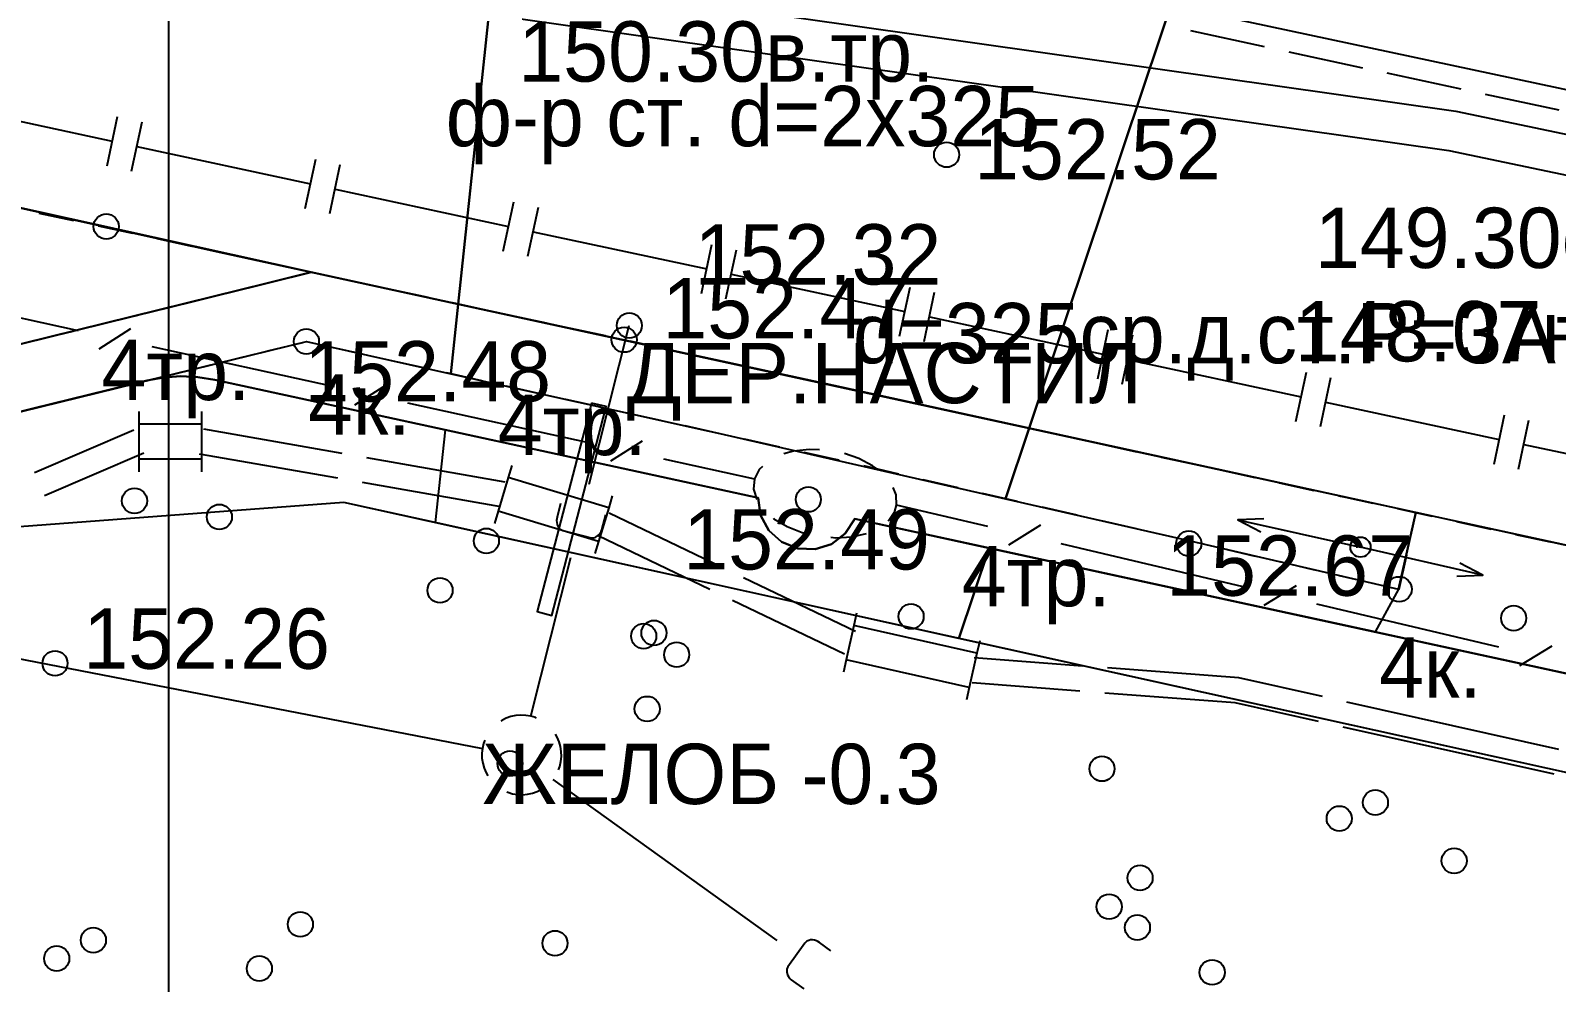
# Model space of a CAD drawing. Header units: metres. Extents: x -2743 to 126, y 13412 to 13916.
# Drawn here: x -1826.9 to -1796.54, y 13606.29 to 13625.23 of the extents above; entities that cross this region are included whole.
import ezdxf

# ---------------------------------------------------------------- set-up
doc = ezdxf.new("R2010")
doc.units = ezdxf.units.M
for name, color, linetype in [('link-улица Берзарина_Граница работ$0$ГП_Граница проектирования', 7, 'Continuous'), ('link-улица Берзарина_Покрытия — Новые$0$ДВ_ПП_Газон_Р', 7, 'Continuous'), ('link-улица Берзарина_Покрытия — Новые$0$ДВ_ПП_Тип2_Р_покрытия_ПЧ_Местные', 7, 'Continuous'), ('link-улица Берзарина_Покрытия — Новые$0$ДВ_ПП_Тип6_У_ТР_3м за счет Газона', 7, 'Continuous'), ('link_улица Берзарина_борта$0$_разметка сущ.', 7, 'Continuous'), ('link_улица Берзарина_борта$0$ДВ_ГП_П_Борт_БР100.30.15', 7, 'Continuous'), ('link_улица Берзарина_борта$0$ДВ_ГП_П_Борт_Пониженный_бетонный', 7, 'Continuous'), ('link_улица Берзарина_борта$0$Повышенный борта на местах высадки пассажиров НГПТ', 7, 'Continuous'), ('link_улица Берзарина_Люки$0$СЕТИ', 7, 'Continuous'), ('output[1-12]_3_ДЖКХ-24_03233pp$0$Водосток проектный', 7, 'Continuous'), ('output[1-12]_3_ДЖКХ-24_03233tp$0$Береговая линия', 7, 'Continuous'), ('output[1-12]_3_ДЖКХ-24_03233tp$0$Горизонтали', 7, 'Continuous'), ('output[1-12]_3_ДЖКХ-24_03233tp$0$Граница улицы', 7, 'Continuous'), ('output[1-12]_3_ДЖКХ-24_03233tp$0$Колодцы', 7, 'Continuous'), ('output[1-12]_3_ДЖКХ-24_03233tp$0$ЛЭП', 7, 'Continuous'), ('output[1-12]_3_ДЖКХ-24_03233tp$0$Отдельно стоящее дерево', 7, 'Continuous'), ('output[1-12]_3_ДЖКХ-24_03233tp$0$Светофоры', 7, 'Continuous'), ('output[1-12]_3_ДЖКХ-24_03233tp$0$Топографические объекты', 7, 'Continuous'), ('output[1-12]_3_ДЖКХ-24_03233tp$0$Фонари', 7, 'Continuous'), ('output[1-12]_3_ДЖКХ-24_03233up$0$Водопровод', 7, 'Continuous'), ('output[1-12]_3_ДЖКХ-24_03233up$0$Газопровод', 7, 'Continuous'), ('output[1-12]_3_ДЖКХ-24_03233up$0$Кабель связи', 7, 'Continuous'), ('output[1-12]_3_ДЖКХ-24_03233up$0$Кабель электрический', 7, 'Continuous'), ('output[1-12]_3_ДЖКХ-24_03233up$0$Канализация самотёчная', 7, 'Continuous'), ('output[1-12]_3_ДЖКХ-24_03233up$0$Теплосеть', 7, 'Continuous'), ('output[23]_brd$0$Рамки', 7, 'Continuous')]:
    doc.layers.add(name, color=color, linetype=linetype)

msp = doc.modelspace()

# ---------------------------------------------------------------- linework, layer by layer
at = {"layer": 'link-улица Берзарина_Граница работ$0$ГП_Граница проектирования'}
msp.add_lwpolyline([(-1748.428, 13592.966), (-1755.307, 13593.812), (-1761.248, 13595.125), (-1759.643, 13602.356), (-1820.672, 13615.843), (-1829.782, 13615.154), (-1829.611, 13614.169), (-1831.187, 13613.895), (-1831.358, 13614.88), (-1852.158, 13619.813)], dxfattribs=at)
at = {"layer": 'link-улица Берзарина_Покрытия — Новые$0$ДВ_ПП_Газон_Р'}
for points in [[(-1829.181, 13617.139), (-1824.587, 13618.265), (-1824.252, 13618.327), (-1823.913, 13618.351), (-1823.573, 13618.336), (-1823.236, 13618.283), (-1818.654, 13617.287), (-1812.426, 13615.933), (-1812.376, 13615.586), (-1812.376, 13615.586), (-1812.215, 13615.286), (-1811.963, 13615.057), (-1811.639, 13614.924), (-1811.289, 13614.91), (-1810.965, 13615.014), (-1810.694, 13615.22), (-1810.505, 13615.515), (-1807.83, 13614.933), (-1808.431, 13613.137), (-1818.849, 13615.44), (-1820.672, 13615.843), (-1829.782, 13615.154)], [(-1818.654, 13617.287), (-1818.849, 13615.44)]]:
    msp.add_lwpolyline(points, dxfattribs=at)
msp.add_lwpolyline([(-1755.619, 13602.648), (-1755.477, 13602.33), (-1755.29, 13601.689), (-1755.118, 13601.009), (-1754.99, 13600.195), (-1755.12, 13597.414), (-1755.233, 13595.012), (-1755.273, 13594.166), (-1755.307, 13593.812), (-1761.248, 13595.125), (-1759.643, 13602.356), (-1765.759, 13603.707), (-1780.753, 13607.021), (-1793.32, 13609.798), (-1808.431, 13613.137), (-1807.83, 13614.933), (-1792.75, 13611.655), (-1792.495, 13611.599), (-1780.292, 13608.996), (-1765.254, 13605.788), (-1756.246, 13603.866), (-1755.899, 13603.275), (-1755.619, 13602.648)], close=True, dxfattribs=at)
at = {"layer": 'link-улица Берзарина_Покрытия — Новые$0$ДВ_ПП_Тип2_Р_покрытия_ПЧ_Местные'}
for points in [[(-1817.293, 13630.195), (-1826.574, 13632.145), (-1834.009, 13633.719), (-1842.273, 13635.54), (-1845.932, 13636.62), (-1846.481, 13626.002), (-1842.971, 13625.223), (-1841.018, 13624.79), (-1837.113, 13623.926), (-1833.207, 13623.061), (-1830.677, 13622.493), (-1825.396, 13621.331), (-1823.446, 13620.888), (-1823.209, 13620.835), (-1818.391, 13619.788), (-1817.293, 13630.195)], [(-1803.667, 13627.374), (-1805.991, 13627.832), (-1815.448, 13629.808), (-1817.293, 13630.195), (-1818.391, 13619.788), (-1807.032, 13617.318), (-1803.667, 13627.374)], [(-1788.295, 13626.156), (-1789.216, 13626.116), (-1792.839, 13626.138), (-1797.228, 13626.407), (-1801.067, 13626.861), (-1803.667, 13627.374), (-1807.032, 13617.318), (-1803.598, 13616.572), (-1799.688, 13615.722), (-1792.394, 13614.136), (-1792.013, 13614.054), (-1788.295, 13626.156)]]:
    msp.add_lwpolyline(points, close=True, dxfattribs=at)
at = {"layer": 'link-улица Берзарина_Покрытия — Новые$0$ДВ_ПП_Тип6_У_ТР_3м за счет Газона'}
for points in [[(-1830.677, 13622.493), (-1830.655, 13620.171), (-1830.312, 13618.201), (-1822.195, 13620.205), (-1821.317, 13620.422), (-1830.677, 13622.493)], [(-1821.413, 13619.043), (-1818.537, 13618.403), (-1818.391, 13619.787), (-1821.317, 13620.422), (-1822.195, 13620.205), (-1830.312, 13618.201), (-1830.089, 13616.917), (-1821.413, 13619.043)], [(-1807.032, 13617.318), (-1810.77, 13618.134), (-1812.875, 13618.591), (-1818.391, 13619.787), (-1818.537, 13618.403), (-1813.398, 13617.26), (-1813.19, 13617.214), (-1807.502, 13615.913), (-1807.032, 13617.318)], [(-1799.683, 13614.117), (-1800.153, 13613.264), (-1807.83, 13614.933), (-1810.505, 13615.515), (-1810.694, 13615.22), (-1810.965, 13615.014), (-1811.289, 13614.91), (-1811.639, 13614.924), (-1811.963, 13615.057), (-1812.215, 13615.286), (-1812.376, 13615.586), (-1812.426, 13615.933), (-1818.654, 13617.287), (-1823.236, 13618.283), (-1823.573, 13618.336), (-1823.913, 13618.351), (-1824.252, 13618.327), (-1824.587, 13618.265), (-1821.413, 13619.043), (-1818.537, 13618.403), (-1813.19, 13617.214), (-1807.502, 13615.913), (-1803.72, 13615.048), (-1799.683, 13614.117)], [(-1807.032, 13617.318), (-1807.502, 13615.913), (-1803.72, 13615.048), (-1799.683, 13614.117), (-1799.339, 13615.638), (-1807.032, 13617.318)], [(-1795.496, 13614.799), (-1799.339, 13615.638), (-1799.683, 13614.117), (-1800.153, 13613.264), (-1793.152, 13611.742), (-1792.456, 13614.149), (-1795.496, 13614.799)]]:
    msp.add_lwpolyline(points, close=True, dxfattribs=at)
at = {"layer": 'link_улица Берзарина_борта$0$_разметка сущ.'}
msp.add_circle((-1825.396, 13621.331), 0.25, dxfattribs=at)
at = {"layer": 'link_улица Берзарина_борта$0$ДВ_ГП_П_Борт_БР100.30.15'}
msp.add_lwpolyline([(-1823.446, 13620.888), (-1823.209, 13620.835), (-1803.598, 13616.572), (-1799.688, 13615.722), (-1791.969, 13614.043), (-1759.36, 13607.087)], dxfattribs=at)
at = {"layer": 'link_улица Берзарина_борта$0$ДВ_ГП_П_Борт_Пониженный_бетонный'}
msp.add_lwpolyline([(-1755.116, 13603.625), (-1792.495, 13611.599), (-1810.505, 13615.515), (-1810.694, 13615.22), (-1810.965, 13615.014), (-1811.289, 13614.91), (-1811.639, 13614.924), (-1811.963, 13615.057), (-1812.215, 13615.286), (-1812.376, 13615.586), (-1812.426, 13615.933), (-1823.236, 13618.283), (-1823.573, 13618.336), (-1823.913, 13618.351), (-1824.252, 13618.327), (-1824.587, 13618.265), (-1829.181, 13617.139), (-1829.526, 13616.981), (-1829.78, 13616.715), (-1829.922, 13616.376), (-1829.929, 13615.996), (-1829.782, 13615.154)], dxfattribs=at)
at = {"layer": 'link_улица Берзарина_борта$0$Повышенный борта на местах высадки пассажиров НГПТ'}
msp.add_lwpolyline([(-1842.971, 13625.223), (-1842.461, 13625.11), (-1832.221, 13622.836), (-1823.446, 13620.888)], dxfattribs=at)
at = {"layer": 'link_улица Берзарина_Люки$0$СЕТИ'}
msp.add_circle((-1811.427, 13615.901), 0.25, dxfattribs=at)
at = {"layer": 'output[1-12]_3_ДЖКХ-24_03233pp$0$Водосток проектный'}
for points in [[(-1815.787, 13616.202), (-1814.989, 13619.362)], [(-1816.359, 13615.82), (-1816.427, 13615.55), (-1816.434, 13615.512), (-1816.435, 13615.481), (-1816.434, 13615.439), (-1816.425, 13615.399), (-1816.412, 13615.367), (-1816.389, 13615.335), (-1816.363, 13615.307), (-1816.338, 13615.294), (-1816.312, 13615.283), (-1815.745, 13615.139), (-1815.72, 13615.138), (-1815.698, 13615.139), (-1815.67, 13615.146), (-1815.648, 13615.158), (-1815.62, 13615.174), (-1815.594, 13615.194), (-1815.573, 13615.221), (-1815.546, 13615.262), (-1815.533, 13615.296), (-1815.457, 13615.597)], [(-1816.951, 13611.588), (-1816.154, 13614.747)], [(-1830.674, 13613.417), (-1817.912, 13610.948)], [(-1816.835, 13611.549), (-1816.856, 13611.559), (-1816.951, 13611.588), (-1817.049, 13611.604), (-1817.149, 13611.608), (-1817.248, 13611.6), (-1817.345, 13611.579), (-1817.439, 13611.546), (-1817.528, 13611.502), (-1817.547, 13611.489)], [(-1817.864, 13611.113), (-1817.889, 13611.045), (-1817.912, 13610.948), (-1817.922, 13610.849), (-1817.92, 13610.75), (-1817.905, 13610.652), (-1817.878, 13610.556), (-1817.84, 13610.464), (-1817.803, 13610.401)], [(-1816.343, 13610.884), (-1816.357, 13610.982), (-1816.384, 13611.078), (-1816.423, 13611.17), (-1816.459, 13611.233)], [(-1816.399, 13610.521), (-1816.373, 13610.589), (-1816.351, 13610.686), (-1816.341, 13610.785), (-1816.343, 13610.884)], [(-1817.428, 13610.084), (-1817.406, 13610.075), (-1817.311, 13610.046), (-1817.213, 13610.03), (-1817.114, 13610.026), (-1817.015, 13610.034), (-1816.918, 13610.055), (-1816.824, 13610.088), (-1816.735, 13610.132), (-1816.715, 13610.145)], [(-1816.511, 13610.326), (-1812.051, 13607.123)], [(-1810.979, 13606.921), (-1811.204, 13607.083), (-1811.237, 13607.104), (-1811.265, 13607.115), (-1811.306, 13607.13), (-1811.346, 13607.137), (-1811.381, 13607.136), (-1811.418, 13607.126), (-1811.454, 13607.112), (-1811.476, 13607.094), (-1811.495, 13607.074), (-1811.837, 13606.599), (-1811.848, 13606.576), (-1811.854, 13606.555), (-1811.858, 13606.527), (-1811.855, 13606.502), (-1811.85, 13606.47), (-1811.842, 13606.439), (-1811.824, 13606.409), (-1811.796, 13606.369), (-1811.768, 13606.344), (-1811.517, 13606.163)]]:
    msp.add_lwpolyline(points, dxfattribs=at)
for centre in [(-1814.989, 13619.362), (-1817.363, 13610.647)]:
    msp.add_circle(centre, 0.25, dxfattribs=at)
at = {"layer": 'output[1-12]_3_ДЖКХ-24_03233tp$0$Береговая линия'}
msp.add_lwpolyline([(-1815.742, 13617.819), (-1815.764, 13617.735), (-1816.824, 13613.668), (-1816.533, 13613.593), (-1815.471, 13617.67), (-1815.45, 13617.75), (-1815.742, 13617.819)], dxfattribs=at)
at = {"layer": 'output[1-12]_3_ДЖКХ-24_03233tp$0$Горизонтали'}
for centre in [(-1808.676, 13622.76), (-1821.413, 13619.043), (-1815.092, 13619.078), (-1799.672, 13614.114), (-1826.415, 13612.64)]:
    msp.add_circle(centre, 0.25, dxfattribs=at)
at = {"layer": 'output[1-12]_3_ДЖКХ-24_03233tp$0$Граница улицы'}
for points in [[(-1826.735, 13621.599), (-1826.048, 13621.45)], [(-1825.559, 13621.344), (-1824.873, 13621.196)], [(-1824.384, 13621.09), (-1823.697, 13620.941)], [(-1823.209, 13620.835), (-1822.522, 13620.687)], [(-1822.033, 13620.581), (-1821.347, 13620.432)], [(-1820.858, 13620.326), (-1820.171, 13620.178)], [(-1819.683, 13620.072), (-1818.996, 13619.923)], [(-1818.507, 13619.817), (-1817.821, 13619.669)], [(-1817.332, 13619.563), (-1816.645, 13619.414)], [(-1816.157, 13619.308), (-1815.47, 13619.16)], [(-1814.981, 13619.054), (-1814.295, 13618.904)], [(-1813.806, 13618.797), (-1813.12, 13618.647)], [(-1812.631, 13618.541), (-1811.945, 13618.391)], [(-1811.457, 13618.284), (-1810.77, 13618.134)], [(-1810.282, 13618.028), (-1809.595, 13617.878)], [(-1809.107, 13617.771), (-1808.42, 13617.621)], [(-1807.932, 13617.514), (-1807.245, 13617.365)], [(-1806.757, 13617.258), (-1806.07, 13617.108)], [(-1805.582, 13617.001), (-1804.896, 13616.851)], [(-1804.407, 13616.745), (-1803.721, 13616.595)], [(-1803.232, 13616.488), (-1802.546, 13616.338)], [(-1802.057, 13616.232), (-1801.371, 13616.082)], [(-1800.882, 13615.975), (-1800.743, 13615.945), (-1800.196, 13615.825)], [(-1799.707, 13615.718), (-1799.021, 13615.569)], [(-1798.533, 13615.462), (-1797.846, 13615.312)], [(-1797.358, 13615.205), (-1796.671, 13615.055)]]:
    msp.add_lwpolyline(points, dxfattribs=at)
at = {"layer": 'output[1-12]_3_ДЖКХ-24_03233tp$0$Колодцы'}
msp.add_circle((-1811.427, 13615.901), 0.25, dxfattribs=at)
at = {"layer": 'output[1-12]_3_ДЖКХ-24_03233tp$0$ЛЭП'}
for points in [[(-1802.367, 13615.515), (-1802.883, 13615.492), (-1802.423, 13615.253)], [(-1802.883, 13615.492), (-1800.442, 13614.952)], [(-1798.005, 13614.392), (-1800.442, 13614.952)], [(-1798.522, 13614.373), (-1798.005, 13614.392), (-1798.464, 13614.635)]]:
    msp.add_lwpolyline(points, dxfattribs=at)
at = {"layer": 'output[1-12]_3_ДЖКХ-24_03233tp$0$Отдельно стоящее дерево'}
for centre in [(-1824.833, 13615.873), (-1823.145, 13615.553), (-1823.145, 13615.553), (-1817.833, 13615.075), (-1818.754, 13614.092), (-1818.754, 13614.092), (-1809.383, 13613.573), (-1809.383, 13613.573), (-1797.395, 13613.538), (-1814.499, 13613.245), (-1814.702, 13613.181), (-1814.047, 13612.812), (-1814.633, 13611.733), (-1805.585, 13610.543), (-1805.585, 13610.543), (-1805.585, 13610.542), (-1800.145, 13609.87), (-1800.865, 13609.551), (-1798.578, 13608.711), (-1804.827, 13608.371), (-1805.443, 13607.798), (-1821.533, 13607.447), (-1804.88, 13607.383), (-1825.651, 13607.131), (-1816.468, 13607.069), (-1826.381, 13606.766), (-1822.349, 13606.567), (-1803.394, 13606.491)]:
    msp.add_circle(centre, 0.25, dxfattribs=at)
at = {"layer": 'output[1-12]_3_ДЖКХ-24_03233tp$0$Светофоры'}
msp.add_circle((-1803.857, 13615.023), 0.25, dxfattribs=at)
at = {"layer": 'output[1-12]_3_ДЖКХ-24_03233tp$0$Топографические объекты'}
for points in [[(-1822.995, 13620.008), (-1822.195, 13620.205)], [(-1821.709, 13620.325), (-1821.309, 13620.424)], [(-1824.282, 13619.69), (-1823.481, 13619.888)], [(-1825.568, 13619.372), (-1824.767, 13619.57)], [(-1826.854, 13619.055), (-1826.053, 13619.252)], [(-1822.18, 13618.855), (-1821.486, 13619.025)], [(-1820.999, 13618.951), (-1820.301, 13618.796)], [(-1823.359, 13618.566), (-1822.666, 13618.736)], [(-1819.813, 13618.687), (-1819.116, 13618.532)], [(-1824.539, 13618.277), (-1823.845, 13618.447)], [(-1818.628, 13618.424), (-1817.931, 13618.268)], [(-1825.718, 13617.988), (-1825.024, 13618.158)], [(-1817.443, 13618.16), (-1816.745, 13618.005)], [(-1826.897, 13617.699), (-1826.204, 13617.869)], [(-1816.257, 13617.896), (-1815.56, 13617.741)], [(-1815.072, 13617.633), (-1814.375, 13617.477)], [(-1813.887, 13617.369), (-1813.19, 13617.214)], [(-1812.701, 13617.105), (-1812.004, 13616.95)], [(-1811.516, 13616.842), (-1810.92, 13616.709), (-1810.819, 13616.686)], [(-1810.332, 13616.573), (-1809.636, 13616.413)], [(-1809.149, 13616.3), (-1808.453, 13616.14)], [(-1807.966, 13616.027), (-1807.27, 13615.867)], [(-1806.782, 13615.754), (-1806.086, 13615.594)], [(-1799.415, 13615.289), (-1799.339, 13615.638)], [(-1805.599, 13615.481), (-1804.903, 13615.321)], [(-1804.416, 13615.208), (-1803.72, 13615.048)], [(-1803.233, 13614.935), (-1802.537, 13614.775)], [(-1799.683, 13614.117), (-1799.672, 13614.114), (-1799.522, 13614.801)], [(-1802.05, 13614.663), (-1801.354, 13614.502)], [(-1800.866, 13614.39), (-1800.17, 13614.229)]]:
    msp.add_lwpolyline(points, dxfattribs=at)
at = {"layer": 'output[1-12]_3_ДЖКХ-24_03233tp$0$Фонари'}
msp.add_circle((-1800.442, 13614.952), 0.2, dxfattribs=at)
at = {"layer": 'output[1-12]_3_ДЖКХ-24_03233up$0$Водопровод'}
for points in [[(-1825.808, 13627.509), (-1798.547, 13623.629)], [(-1825.933, 13626.719), (-1798.685, 13622.841)], [(-1798.547, 13623.629), (-1777.419, 13619.202)], [(-1798.685, 13622.841), (-1777.574, 13618.417)]]:
    msp.add_lwpolyline(points, dxfattribs=at)
at = {"layer": 'output[1-12]_3_ДЖКХ-24_03233up$0$Газопровод'}
for points in [[(-1828.728, 13623.771), (-1828.35, 13623.69), (-1825.275, 13623.029)], [(-1825.38, 13622.54), (-1825.17, 13623.517)], [(-1824.891, 13622.435), (-1824.681, 13623.412)], [(-1824.786, 13622.924), (-1821.333, 13622.181)], [(-1821.438, 13621.692), (-1821.228, 13622.67)], [(-1820.949, 13621.587), (-1820.739, 13622.565)], [(-1820.844, 13622.076), (-1817.391, 13621.333)], [(-1817.496, 13620.844), (-1817.286, 13621.822)], [(-1817.008, 13620.739), (-1816.797, 13621.717)], [(-1816.902, 13621.228), (-1813.45, 13620.486)], [(-1813.555, 13619.997), (-1813.344, 13620.974)], [(-1813.066, 13619.892), (-1812.856, 13620.869)], [(-1812.961, 13620.381), (-1809.508, 13619.638)], [(-1809.613, 13619.149), (-1809.403, 13620.127)], [(-1809.124, 13619.044), (-1808.914, 13620.022)], [(-1809.019, 13619.533), (-1805.566, 13618.79)], [(-1805.671, 13618.301), (-1805.461, 13619.279)], [(-1805.182, 13618.196), (-1804.972, 13619.174)], [(-1805.077, 13618.685), (-1801.624, 13617.943)], [(-1801.729, 13617.454), (-1801.519, 13618.431)], [(-1801.241, 13617.349), (-1801.03, 13618.326)], [(-1801.135, 13617.838), (-1797.683, 13617.095)], [(-1797.785, 13616.605), (-1797.58, 13617.583)], [(-1797.296, 13616.502), (-1797.091, 13617.481)], [(-1797.193, 13616.992), (-1795.114, 13616.557), (-1793.744, 13616.233)]]:
    msp.add_lwpolyline(points, dxfattribs=at)
at = {"layer": 'output[1-12]_3_ДЖКХ-24_03233up$0$Кабель связи'}
for points in [[(-1829.577, 13620.058), (-1825.953, 13619.263)], [(-1825.536, 13618.9), (-1824.905, 13619.304)], [(-1824.488, 13618.941), (-1820.864, 13618.146)], [(-1820.447, 13617.783), (-1819.816, 13618.187)], [(-1819.399, 13617.824), (-1815.775, 13617.029)], [(-1815.358, 13616.666), (-1814.727, 13617.07)], [(-1811.204, 13616.888), (-1811.404, 13616.896), (-1811.721, 13616.861), (-1811.914, 13616.805)], [(-1814.31, 13616.708), (-1812.498, 13616.31)], [(-1812.339, 13616.556), (-1812.403, 13616.496), (-1812.498, 13616.31), (-1812.516, 13616.108), (-1812.454, 13615.901), (-1812.451, 13615.897)], [(-1810.065, 13616.507), (-1810.148, 13616.571), (-1810.424, 13616.716), (-1810.711, 13616.813)], [(-1809.672, 13615.789), (-1809.679, 13615.994), (-1809.739, 13616.137)], [(-1809.84, 13615.477), (-1809.827, 13615.488), (-1809.708, 13615.666), (-1809.672, 13615.789)], [(-1807.859, 13615.361), (-1809.672, 13615.789)], [(-1812.122, 13615.526), (-1812.113, 13615.518), (-1811.851, 13615.363), (-1811.548, 13615.244), (-1811.472, 13615.227)], [(-1806.81, 13615.386), (-1807.448, 13614.992)], [(-1810.979, 13615.148), (-1810.883, 13615.14), (-1810.559, 13615.16), (-1810.268, 13615.226)], [(-1802.773, 13614.16), (-1806.399, 13615.016)], [(-1801.724, 13614.184), (-1802.362, 13613.79)], [(-1797.687, 13612.959), (-1801.313, 13613.815)], [(-1796.638, 13612.983), (-1797.276, 13612.589)]]:
    msp.add_lwpolyline(points, dxfattribs=at)
at = {"layer": 'output[1-12]_3_ДЖКХ-24_03233up$0$Кабель электрический'}
for points in [[(-1824.75, 13617.65), (-1824.75, 13617.4)], [(-1823.5, 13617.65), (-1823.5, 13617.4)], [(-1824.849, 13617.28), (-1826.82, 13616.429)], [(-1824.75, 13617.4), (-1824.75, 13616.7)], [(-1823.5, 13617.4), (-1824.75, 13617.4)], [(-1823.5, 13617.4), (-1823.5, 13616.7)], [(-1820.703, 13616.814), (-1823.457, 13617.296)], [(-1824.651, 13616.82), (-1826.621, 13615.97)], [(-1824.75, 13616.7), (-1824.75, 13616.45)], [(-1823.5, 13616.7), (-1824.75, 13616.7)], [(-1820.789, 13616.322), (-1823.543, 13616.804)], [(-1823.5, 13616.7), (-1823.5, 13616.45)], [(-1817.457, 13616.246), (-1820.211, 13616.728)], [(-1817.327, 13616.575), (-1817.399, 13616.335)], [(-1817.543, 13615.754), (-1820.297, 13616.236)], [(-1817.399, 13616.335), (-1817.601, 13615.665)], [(-1815.399, 13615.735), (-1817.399, 13616.335)], [(-1815.327, 13615.975), (-1815.399, 13615.735)], [(-1817.6, 13615.665), (-1817.672, 13615.425)], [(-1815.601, 13615.065), (-1817.601, 13615.665)], [(-1815.399, 13615.735), (-1815.601, 13615.065)], [(-1813.167, 13614.559), (-1815.392, 13615.625)], [(-1815.6, 13615.065), (-1815.672, 13614.825)], [(-1813.384, 13614.108), (-1815.608, 13615.175)], [(-1810.492, 13613.275), (-1812.716, 13614.342)], [(-1810.708, 13612.825), (-1812.933, 13613.891)], [(-1810.468, 13613.635), (-1810.523, 13613.391)], [(-1810.523, 13613.392), (-1810.677, 13612.708)], [(-1808.073, 13612.842), (-1810.523, 13613.392)], [(-1808.018, 13613.085), (-1808.073, 13612.841)], [(-1810.676, 13612.708), (-1810.731, 13612.464)], [(-1808.227, 13612.158), (-1810.677, 13612.708)], [(-1808.073, 13612.842), (-1808.227, 13612.158)], [(-1805.975, 13612.585), (-1808.131, 13612.749)], [(-1801.201, 13611.977), (-1802.863, 13612.348), (-1805.477, 13612.547)], [(-1808.226, 13612.158), (-1808.281, 13611.914)], [(-1806.025, 13612.087), (-1808.169, 13612.251)], [(-1801.275, 13611.481), (-1802.937, 13611.852), (-1805.527, 13612.049)], [(-1796.493, 13610.925), (-1800.713, 13611.868)], [(-1796.591, 13610.434), (-1800.787, 13611.372)]]:
    msp.add_lwpolyline(points, dxfattribs=at)
at = {"layer": 'output[1-12]_3_ДЖКХ-24_03233up$0$Канализация самотёчная'}
for points in [[(-1812.163, 13627.431), (-1776.411, 13619.809)], [(-1802.353, 13624.906), (-1803.819, 13625.222)], [(-1800.397, 13624.485), (-1801.864, 13624.801)], [(-1798.442, 13624.064), (-1799.909, 13624.38)], [(-1796.487, 13623.644), (-1797.953, 13623.959)]]:
    msp.add_lwpolyline(points, dxfattribs=at)
at = {"layer": 'output[23]_brd$0$Рамки'}
msp.add_lwpolyline([(-2074.156, 13548.586), (-2074.156, 13798.586), (-1824.156, 13798.586), (-1824.156, 13548.586), (-2074.156, 13548.586)], dxfattribs=at)

# ---------------------------------------------------------------- texts
at = {"layer": 'output[1-12]_3_ДЖКХ-24_03233tp$0$Береговая линия'}
msp.add_text('ЖЕЛОБ -0.3', height=1.2, dxfattribs=at).set_placement((-1817.914, 13609.84))
at = {"layer": 'output[1-12]_3_ДЖКХ-24_03233tp$0$Горизонтали'}
for s, p in [('152.52', (-1808.129, 13622.268)), ('152.32', (-1813.69, 13620.177)), ('152.47', (-1814.331, 13619.105)), ('152.48', (-1821.454, 13617.85)), ('152.67', (-1804.307, 13613.985)), ('152.26', (-1825.853, 13612.531))]:
    msp.add_text(s, height=1.2, dxfattribs=at).set_placement(p)
at = {"layer": 'output[1-12]_3_ДЖКХ-24_03233tp$0$Колодцы'}
msp.add_text('152.49', height=1.2, dxfattribs=at).set_placement((-1813.916, 13614.507))
at = {"layer": 'output[1-12]_3_ДЖКХ-24_03233tp$0$Топографические объекты'}
msp.add_text('ДЕР.НАСТИЛ', height=1.2, dxfattribs=at).set_placement((-1815.039, 13617.816))
at = {"layer": 'output[1-12]_3_ДЖКХ-24_03233up$0$Водопровод'}
msp.add_text('150.30в.тр.', height=1.2, dxfattribs=at).set_placement((-1817.197, 13624.214))
at = {"layer": 'output[1-12]_3_ДЖКХ-24_03233up$0$Газопровод'}
msp.add_text('d=325ср.д.ст.Р=3Атм.', height=1.2, dxfattribs=at).set_placement((-1810.539, 13618.61))
at = {"layer": 'output[1-12]_3_ДЖКХ-24_03233up$0$Кабель электрический'}
for s, p in [('4тр.', (-1825.492, 13617.878)), ('4к.', (-1821.382, 13617.192)), ('4тр.', (-1817.606, 13616.783)), ('4тр.', (-1808.375, 13613.775)), ('4к.', (-1800.072, 13611.956))]:
    msp.add_text(s, height=1.2, dxfattribs=at).set_placement(p)
at = {"layer": 'output[1-12]_3_ДЖКХ-24_03233up$0$Теплосеть'}
for s, p in [('ф-р ст. d=2x325', (-1818.642, 13622.929)), ('149.30о.тр.', (-1801.348, 13620.506)), ('148.07н.к.', (-1801.748, 13618.648))]:
    msp.add_text(s, height=1.2, dxfattribs=at).set_placement(p)

doc.saveas('drawing.dxf')
